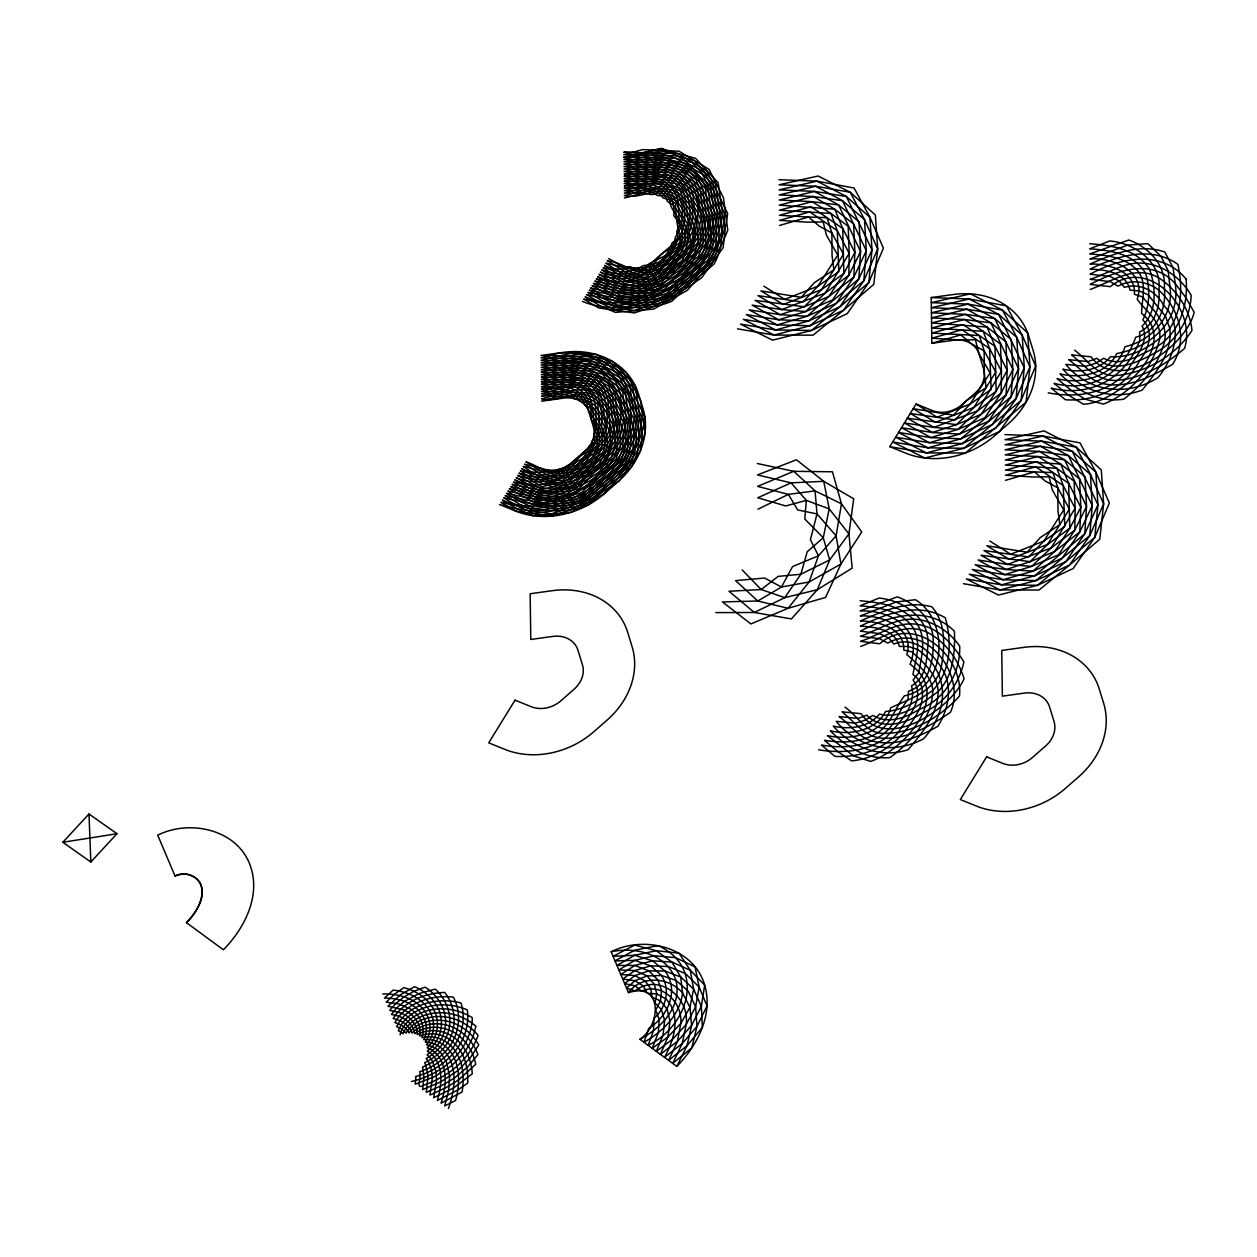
<?xml version="1.0" encoding="UTF-8"?>
<svg xmlns="http://www.w3.org/2000/svg" width="1257" height="1257" viewBox="0 0 1257 1257"><rect width="100%" height="100%" fill="white"/><g stroke="black" fill="none" stroke-linecap="round" stroke-linejoin="round"><path stroke-width="1.5" d="M448.435 1108.595C454.987 1090.102 458.365 1066.235 443.941 1050.491A69.983 58.623 -26.8 0 0 442.778 1049.249A67.532 56.581 -26.8 0 0 440.044 1047.128A55.041 46.1 -26.8 0 0 437.342 1045.321A51.144 42.848 -26.8 0 0 434.325 1043.97A41.481 34.74 -26.8 0 0 431.387 1042.933A39.03 32.698 -26.8 0 0 428.276 1042.367A31.802 26.648 -26.8 0 0 425.29 1042.084A30.105 25.219 -26.8 0 0 426.783 1039.539A37.05 31.048 -26.8 0 0 428.103 1036.726A37.207 31.174 -26.8 0 1 431.308 1036.836A46.179 38.684 -26.8 0 1 434.702 1037.214A48.285 40.46 -26.8 0 1 437.939 1038.078A59.865 50.154 -26.8 0 1 441.286 1039.24A63.117 52.873 -26.8 0 1 444.365 1040.89A63.039 52.81 -26.8 0 1 442.433 1044.08A67.517 56.565 -26.8 0 1 440.044 1047.128A55.009 46.085 -26.8 0 1 437.64 1049.862A60.462 50.641 -26.8 0 1 434.891 1052.423A49.604 41.56 -26.8 0 1 432.157 1054.686A56.235 47.106 -26.8 0 1 429.14 1056.76A46.619 39.046 -26.8 0 1 426.186 1058.551A54.585 45.739 -26.8 0 1 427.867 1061.034A64.547 54.082 -26.8 0 1 429.25 1063.422L431.544 1070.241L432.345 1077.736L429.957 1095.036L446.266 1087.541L458.632 1079.873L475.727 1064.286C472.506 1048.055 461.036 1032.626 444.428 1028.572A70.392 58.969 -26.8 0 0 441.176 1027.77A69.339 58.089 -26.8 0 0 437.263 1027.393A55.654 46.619 -26.8 0 0 433.586 1027.252A54.24 45.441 -26.8 0 0 429.878 1027.629A43.335 36.312 -26.8 0 0 426.437 1028.195A42.377 35.495 -26.8 0 0 423.075 1029.232A33.908 28.408 -26.8 0 0 420.011 1030.426A33.248 27.858 -26.8 0 0 417.151 1031.997A26.916 22.547 -26.8 0 0 414.637 1033.678A27.387 22.94 -26.8 0 0 414.087 1031.133A33.609 28.157 -26.8 0 0 413.176 1028.509A33.452 28.031 -26.8 0 0 411.825 1026.089A41.638 34.882 -26.8 0 0 410.081 1023.669A41.638 34.882 -26.8 0 0 407.912 1021.564A52.118 43.665 -26.8 0 0 405.351 1019.506A52.495 43.979 -26.8 0 0 402.397 1017.871A65.678 55.009 -26.8 0 0 399.066 1016.316A66.762 55.921 -26.8 0 0 395.421 1015.31L391.414 1014.43L397.086 1007.58L404.471 1001.31L419.084 993.564L435.268 989.102C447.853 1000.368 453.683 1019.238 447.099 1035.171A71.036 59.503 -26.8 0 1 446.235 1037.386L445.088 1039.618A72.702 60.902 -26.8 0 1 444.365 1040.89A72.765 60.949 -26.8 0 1 445.544 1041.597C462.026 1052.125 465.231 1074.107 462.057 1092.003L441.05 1103.175C445.669 1088.373 448.199 1070.555 438.944 1056.98A66.982 56.109 -26.8 0 0 437.247 1054.67A60.399 50.594 -26.8 0 0 434.891 1052.423A49.542 41.497 -26.8 0 0 432.518 1050.475A44.859 37.569 -26.8 0 0 429.815 1048.982A36.72 30.765 -26.8 0 0 427.144 1047.788A33.719 28.251 -26.8 0 0 429.297 1045.525A41.34 34.63 -26.8 0 0 431.387 1042.933A38.841 32.541 -26.8 0 0 433.099 1040.23A48.127 40.318 -26.8 0 0 434.702 1037.214A46.038 38.574 -26.8 0 0 435.849 1034.118A57.351 48.049 -26.8 0 0 436.823 1030.756A55.622 46.588 -26.8 0 0 437.263 1027.393A69.324 58.073 -26.8 0 0 437.499 1023.779A67.894 56.879 -26.8 0 0 437.153 1020.26C435.079 1003.29 419.492 991.616 403.827 987.656L394.117 994.476L386.213 1002.159L398.39 1003.84L410.568 1009.041A75.797 63.51 -26.8 0 1 411.762 1009.795L413.616 1011.335A75.797 63.494 -26.8 0 1 414.653 1012.262A65.207 54.617 -26.8 0 1 417.167 1014.729A65.505 54.868 -26.8 0 1 419.178 1017.542A52.37 43.869 -26.8 0 1 420.828 1020.307A52.81 44.246 -26.8 0 1 421.975 1023.308A42.204 35.353 -26.8 0 1 422.776 1026.199A41.622 34.866 -26.8 0 0 419.571 1027.645A33.248 27.858 -26.8 0 0 416.695 1029.216A32.776 27.45 -26.8 0 0 414.087 1031.117A26.491 22.202 -26.8 0 0 411.856 1033.097A27.261 22.846 -26.8 0 0 410.882 1030.709A33.452 28.031 -26.8 0 0 409.515 1028.289A33.452 28.015 -26.8 0 0 407.739 1026.152A41.638 34.882 -26.8 0 0 405.571 1024.046A41.937 35.133 -26.8 0 0 403.01 1022.318A52.495 43.979 -26.8 0 0 400.056 1020.684A53.391 44.733 -26.8 0 0 396.788 1019.537A66.762 55.921 -26.8 0 0 393.142 1018.516A66.668 55.842 -26.8 0 1 395.436 1015.31L398.076 1011.948A76.19 63.824 -26.8 0 1 399.207 1010.832C411.039 998.734 428.071 992.983 444.742 992.433C455.568 1006.26 457.359 1026.435 448.23 1041.566A72.702 60.902 -26.8 0 1 447.523 1042.854L445.167 1046.201A67.517 56.565 -26.8 0 1 442.778 1049.249L441.38 1050.711A70.031 58.655 -26.8 0 1 439.997 1052.109A60.462 50.641 -26.8 0 1 437.247 1054.67L436.855 1054.984A67.108 56.219 -26.8 0 1 434.168 1057.043A56.235 47.106 -26.8 0 1 431.151 1059.117A56.094 46.98 -26.8 0 0 429.14 1056.76A46.446 38.904 -26.8 0 0 427.066 1054.686A40.821 34.206 -26.8 0 0 429.768 1052.737A49.604 41.56 -26.8 0 0 432.502 1050.475A44.812 37.537 -26.8 0 0 434.938 1048.055A55.009 46.085 -26.8 0 0 437.326 1045.321A51.018 42.738 -26.8 0 0 439.353 1042.43A63.039 52.81 -26.8 0 0 441.286 1039.24A59.739 50.044 -26.8 0 0 442.763 1035.941A71.036 59.503 -26.8 0 0 443.611 1033.725L444.114 1032.343A70.313 58.906 -26.8 0 0 444.821 1029.169C448.545 1012.671 438.976 995.843 425.133 987.154L414.009 991.302L404.251 996.754L396.096 1003.212L389.686 1010.329L400.449 1012.843A76.331 63.934 -26.8 0 1 401.8 1013.409A65.678 55.009 -26.8 0 1 405.131 1014.949A65.207 54.632 -26.8 0 1 408.085 1016.976A52.118 43.665 -26.8 0 1 410.646 1019.034A52.118 43.665 -26.8 0 1 412.767 1021.485A41.638 34.882 -26.8 0 1 414.511 1023.905A41.842 35.055 -26.8 0 1 415.8 1026.592A33.609 28.157 -26.8 0 1 416.711 1029.216A33.892 28.392 -26.8 0 1 417.167 1031.997A27.591 23.113 -26.8 0 1 417.277 1034.637A27.481 23.019 -26.8 0 1 420.011 1033.285A33.908 28.408 -26.8 0 1 423.059 1032.091A34.756 29.115 -26.8 0 1 426.233 1031.306A43.335 36.312 -26.8 0 1 429.69 1030.724A44.576 37.349 -26.8 0 1 433.146 1030.63A55.654 46.619 -26.8 0 1 436.823 1030.771A57.461 48.143 -26.8 0 1 440.374 1031.416A70.392 58.969 -26.8 0 1 443.627 1032.217L444.114 1032.343A72.089 60.383 -26.8 0 1 446.706 1033.395C462.749 1039.869 471.296 1057.294 472.271 1073.824L453.573 1087.934L433.649 1097.754L436.603 1079.779L435.959 1071.388L432.534 1061.521A64.547 54.082 -26.8 0 0 431.151 1059.117L430.727 1059.368A64.704 54.208 -26.8 0 1 427.867 1061.034A54.774 45.88 -26.8 0 1 424.693 1062.668A64.248 53.815 -26.8 0 1 425.463 1064.428L428.103 1075.709L426.264 1092.333L441.537 1085.671L454.123 1078.27L467.73 1066.8L477.927 1054.607C472.255 1038.989 458.286 1025.963 441.396 1024.172A69.339 58.089 -26.8 0 0 437.499 1023.779A67.784 56.785 -26.8 0 0 433.508 1023.936A54.24 45.441 -26.8 0 0 429.8 1024.314A53.171 44.545 -26.8 0 0 426.123 1025.178A42.377 35.495 -26.8 0 0 422.761 1026.199M676.832 1066.392L687.013 1045.698L691.586 1025.445L701.327 1006.401L704.674 985.079C693.565 946.741 644.118 935.067 611.153 951.769L628.5 992.669C663.13 981.481 661.056 1025.131 639.907 1039.288L676.832 1066.392C697.226 1045.525 713.489 1014.792 704.674 985.127L690.282 970.231L679.016 953.199L656.28 950.701L634.628 945.107L613.086 956.326L634.722 955.273L656.28 950.701L671.976 962.108L690.282 970.231L693.613 989.039L701.327 1006.401L702.364 1027.409L687.013 1045.698L668.63 1060.374L677.444 1041.362L680.807 1023.497L689.936 1007.313L693.613 989.039L680.697 976.988L671.976 962.108L652.587 960.804L634.722 955.273L616.936 965.407L634.816 965.439L652.587 960.804L664.922 971.017L680.697 976.988L682.567 992.999L689.936 1007.313L691.586 1025.445L677.444 1041.362L660.428 1054.34L667.876 1037.041L670.012 1021.532L667.137 1009.151L660.475 1000.918L651.974 997.272L650.843 988.835L645.202 981.01L634.926 975.605L620.785 974.489L634.816 965.439L648.895 970.907L664.922 971.017C679.817 990.516 667.593 1016.787 648.738 1028.383L644.008 1042.289C662.518 1031.62 679.864 1015.263 682.567 992.999C669.243 977.019 641.164 974.882 628.5 992.669M889.783 446.675L916.117 404L932.27 410.536A26.491 22.202 -26.8 0 0 961.935 404.628L975.181 393.032A26.491 22.202 -26.8 0 0 983.508 368.584L979.062 354.081A26.491 22.202 -26.8 0 0 953.906 340.223L931.861 343.287L931.233 297.579L953.277 294.515A79.49 66.59 -26.8 0 1 1028.713 336.059L1033.175 350.577A79.49 66.59 -26.8 0 1 1008.161 423.923L994.916 435.519A79.49 66.59 -26.8 0 1 905.951 453.211L889.783 446.675L926.346 452.913L965.36 453.007L1026.105 402.209L1029.986 366.903L1027.629 332.885L1002.505 310.086L970.404 293.855L931.296 302.654L968 304.115L1002.505 310.086L1016.756 337.363L1029.986 366.903L1016.112 398.563L995.858 428.056L962.406 443.548L926.346 452.913L895.644 437.2L929.41 442.715L962.406 443.548L1016.112 398.563L1018.579 368.615L1016.756 337.363L994.774 318.571L968 304.115L931.437 312.804L965.612 314.36L994.774 318.571L1018.579 368.615L1006.119 394.918L988.521 421.189L959.452 434.089L929.41 442.715L901.489 427.71L932.458 432.518L959.452 434.089L981.198 414.323L1006.119 394.918L1007.171 370.328L1005.883 341.825L987.059 327.056L965.612 314.36L931.578 322.97L987.059 327.056L995.01 346.304L1007.171 370.328L996.141 391.273L981.198 414.323L956.498 424.646L932.458 432.518L907.334 418.22L956.498 424.646L973.861 407.472L996.141 391.273L995.01 346.304L963.208 324.62L931.72 333.121L979.329 335.525L984.137 350.782L995.764 372.041L973.861 407.472L935.507 422.321L913.195 408.729L953.544 415.187L966.539 400.606L986.148 387.627L984.357 373.738L984.137 350.782L971.598 344.009L960.819 334.881L931.861 343.287M186.476 922.685C194.851 913.509 204.781 900.656 201.749 887.191C199.266 875.925 184.889 870.755 175.053 876.066L157.722 835.167C190.106 818.904 238.311 829.51 250.599 866.56C260.765 896.634 244.267 928.53 223.4 949.789L186.476 922.685C199.564 910.539 212.119 883.42 189.603 874.872M62.85 842.284L88.996 813.986L116.98 833.721L90.834 862.019L62.85 842.284L116.98 833.721M639.907 1039.288C661.198 1028.163 682.315 1006.386 675.92 980.366C666.964 954.126 635.838 946.474 611.153 951.769M757.924 509.211L788.375 494.394L815.055 490.858L841.467 503.837L861.752 531.978L840.933 564.032L825.582 597.421L788.092 608.294L750.885 623.943L722.445 601.93L757.767 601.003L788.092 608.294L809.099 581.975L818.448 555.83L836.094 535.828L841.467 503.837L832.433 471.784L793.764 471.312L757.295 463.503M860.699 646.412C881.895 638.666 903.202 621.194 926.849 632.114C945.138 641.227 958.133 659.438 964.072 678.686C950.921 708.979 886.201 752.126 861.155 713.677L842.033 711.855C855.483 722.461 866.073 738.896 885.337 738.22C909.534 738.456 930.997 725.415 950.418 712.342C967.104 676.549 926.77 620.989 887.772 643.097L879.57 638.713L860.558 636.262C880.23 629.16 899.038 615.569 921.051 620.047C936.936 623.299 950.591 632.947 959.719 646.239C960.537 672.982 944.714 699.74 919.291 709.341C905.873 717.81 887.819 724.645 873.034 715.343L865.052 720.245L855.31 723.168L836.188 721.345C858.578 748.245 892.14 755.253 923.534 738.833C949.161 710.504 950.449 672.118 917.421 649.366L908.418 646.475L899.352 646.428C895.094 629.364 875.076 627.039 860.417 626.096C886.594 613.447 917.673 601.694 945.28 617.753C952.193 641.793 951.078 671.411 932.835 690.376C918.961 700.055 902.73 710.645 885.572 711.431C875.406 731.024 850.172 735.408 830.327 730.836C846.291 746.815 866.372 759.841 889.987 757.562C911.466 741.96 932.175 718.218 932.835 690.376C931.076 674.71 917.72 664.466 906.847 654.551C915.017 627.809 881.691 614.83 860.275 615.93L896.162 602.009L915.332 599.715C949.868 620.125 946.882 687.595 904.349 695.875C893.947 709.734 889.485 728.636 871.934 735.816C857.07 742.856 840.414 742.887 824.482 740.326L837.822 751.639L851.649 760.878C882.493 758.002 905.716 735.769 919.291 709.341C924.256 697.855 924.351 682.142 912.975 674.428C915.662 659.548 921.475 643.16 913.823 628.83C902.4 610.729 879.696 607.555 860.134 605.78L879.02 598.065C902.966 600.312 929.3 617.627 927.996 644.181C926.755 659.297 926.582 677.46 911.514 685.835C917.327 706.465 897.859 724.268 885.337 738.22C866.042 752.063 841.357 753.493 818.637 749.8M1090.306 289.44C1112.021 281.427 1134.992 264.221 1158.561 277.64C1176.426 289.251 1189.845 309.033 1191.982 330.434C1175.562 355.747 1146.274 372.622 1116.436 375.529C1097.534 376.833 1087.886 360.005 1074.578 350.153M779.576 225.443L808.534 217.037L827.043 217.681L842.724 228.46L854.886 252.468L853.849 277.074L836.251 303.346L810.121 325.704L774.076 335.069L737.513 328.831M1005.506 480.315L1034.464 471.909L1052.989 472.553L1068.67 483.332L1080.831 507.341L1079.779 531.947L1062.181 558.218L1036.067 580.577L1000.006 589.942L963.443 583.704M411.495 1081.491C441.726 1074.499 471.265 1050.773 472.333 1017.714C457.642 1008.491 438.63 1005.946 422.368 1012.404A75.844 63.541 -26.8 0 0 420.875 1013.016A65.065 54.507 -26.8 0 0 417.167 1014.713A64.736 54.24 -26.8 0 0 413.71 1016.866A51.443 43.099 -26.8 0 0 410.646 1019.034A51.506 43.147 -26.8 0 0 407.912 1021.564A40.884 34.238 -26.8 0 0 405.571 1024.046A41.387 34.662 -26.8 0 0 403.607 1026.78A33.043 27.685 -26.8 0 0 402.036 1029.42A34.002 28.487 -26.8 0 0 400.873 1032.217A27.575 23.097 -26.8 0 0 400.087 1034.872M624.415 197.946C641.997 194.599 660.931 182.516 678.434 193.091C692.78 204.482 702.946 224.06 700.479 242.742C686.636 291.105 629.836 321.399 582.352 301.334M623.849 157.298L662.958 148.499M715.862 612.615L754.326 612.473L791.423 618.931L817.333 589.69L852.167 568.148L848.915 533.895L853.707 498.809L823.744 481.321L796.467 459.779L757.452 474.926L791.077 482.861L823.744 481.321L829.227 508.881L823.256 537.745L829.699 559.931L817.333 589.69L784.777 597.656L754.326 612.473L729.013 591.261L761.192 589.533L784.777 597.656L800.85 574.245L807.214 551.729L823.256 537.745L804.763 518.952L806.366 500.396L791.077 482.861L757.767 497.788L785.688 505.942L806.366 500.396L829.227 508.881L848.915 533.895L829.699 559.931L800.85 574.245L778.146 576.382L761.192 589.533L742.18 569.924M382.741 993.973C397.856 993.596 414.527 997.775 424.112 1010.314A76.127 63.777 -26.8 0 1 424.96 1011.382L426.139 1013.425A76.724 64.28 -26.8 0 1 426.783 1014.635A66.04 55.324 -26.8 0 1 428.26 1017.761M661.763 153.637L623.786 152.223L677.916 153.574L695.624 158.366L718.14 182.736L725.1 230.282L723.199 247.582L701.705 277.703L685.521 288.733L653.153 306.802L634.266 312.93L598.615 307.918L583.735 299.087C612.489 305.294 643.474 313.433 671.867 301.224C696.677 277.373 724.503 249.389 727.599 213.376L706.811 170.983L677.916 153.574L660.915 148.405L623.849 157.031L675.653 158.241L692.198 162.546L713.143 185.203C715.437 211.019 725.823 238.39 711.933 262.76C684.421 285.088 652.807 308.311 616.166 309.992L601.38 303.424L586.5 294.594C613.589 300.25 642.641 308.326 669.494 297.186C692.497 274.435 718.753 248.446 722.241 214.696L702.459 174.377L675.653 158.241L659.925 153.26L623.912 161.854L673.391 162.907L688.773 166.71L708.131 187.654C709.765 211.977 720.245 237.479 707.518 260.545C681.404 281.112 652.069 303.094 617.753 305.184L604.146 298.93L589.282 290.1C614.689 295.206 641.824 303.204 667.106 293.164C688.333 271.496 712.986 247.503 716.883 216.031L703.119 190.106L698.091 177.787L673.391 162.907L658.935 158.131L623.991 166.662L671.128 167.574L685.348 170.873L693.723 181.181L703.119 190.106C704.093 212.936 714.62 236.583 703.103 258.329C678.387 277.137 651.315 297.846 619.34 300.376L592.047 285.606C615.804 290.194 640.991 298.05 664.733 289.141L687.548 264.944L698.688 256.114L702.993 243.277L708.979 230.722L711.525 217.351L698.106 192.572L693.723 181.181L681.923 175.037L671.128 167.574L657.945 163.001L624.053 171.471L668.865 172.24L681.923 175.037L689.355 184.59L698.106 192.572C698.908 209.683 704.187 226.26 702.993 243.277L694.273 253.883L687.548 264.944L671.694 275.676L659.988 281.081L648.753 288.481L635.319 293.541L620.927 295.568L594.828 281.112C616.92 285.182 640.143 292.85 662.36 285.103L683.997 261.755L694.273 253.883L697.949 242.208L703.606 230.864L706.167 218.671L693.11 195.024L689.355 184.59L678.497 179.201L668.865 172.24L656.955 167.872L624.116 176.279C642.327 176.656 660.616 175.996 678.497 179.201L684.986 187.984L693.11 195.024C693.613 211.035 698.358 226.354 697.949 242.208L689.857 251.667L683.997 261.755L668.237 272.408L657.6 277.059L647.638 283.909L635.571 288.686L622.514 290.744L597.594 276.619C626.662 290.084 654.441 273.979 669.84 248.996C693.785 238.799 693.016 208.646 684.986 187.984L675.056 183.365L666.603 176.907L655.965 172.728L624.179 181.102C641.274 181.307 658.228 181.165 675.056 183.365C684.201 195.291 695.655 205.127 700.809 220.006L698.248 231.005L692.906 241.124L689.857 251.667C676.187 261.236 662.926 273.649 645.438 274.749C630.825 276.336 620.769 264.489 608.671 258.643M778.947 179.72L816.924 181.134L854.084 188L869.923 217.272L883.42 248.195L868.823 282.542L847.249 313.637L811.598 330.434L772.552 340.16L740.436 324.086L775.6 329.978L811.598 330.434L868.823 282.542L871.997 249.907L869.923 217.272L846.37 196.485L816.924 181.134L779.089 189.886L814.52 191.394L846.37 196.485L871.997 249.907L858.845 278.897L839.912 306.771L808.644 320.975L775.6 329.978L746.281 314.611L778.649 319.781L808.644 320.975L858.845 278.897L860.589 251.62L859.05 221.751L838.639 204.97L814.52 191.394L779.23 200.036L812.132 201.654L838.639 204.97L860.589 251.62L848.852 275.252L832.574 299.92L805.706 311.516L778.649 319.781L752.142 305.121L781.713 309.583L805.706 311.516L825.252 293.054L848.852 275.252L849.182 253.333L848.176 226.229L830.908 213.439L812.132 201.654L779.371 210.202L830.908 213.439L837.288 230.691L849.182 253.333L825.252 293.054L781.713 309.583L757.987 295.631L802.752 302.073L817.914 286.187L838.859 271.606L837.288 230.691L809.728 211.899L779.513 220.368L807.34 222.159L823.194 221.923L826.415 235.169L837.775 255.045L817.914 286.187L784.761 299.386L763.832 286.14M931.233 297.579L969.194 298.977L1006.37 305.86L1022.192 335.116L1035.689 366.038L1021.108 400.386L999.519 431.481L963.883 448.278L924.822 458.019L892.721 441.945L927.886 447.822L963.883 448.278L1021.108 400.386L1024.282 367.751L1022.192 335.116L998.639 314.329L969.194 298.977L931.358 307.729L966.806 309.238L998.639 314.329L1024.282 367.751L1011.115 396.741L992.197 424.63L960.929 438.819L927.886 447.822L898.566 432.455L930.934 437.625L960.929 438.819L1011.115 396.741L1012.875 369.464L1011.319 339.594L990.909 322.813L966.806 309.238L931.5 317.895L964.402 319.498L990.909 322.813L1012.875 369.464L1001.138 393.095L984.859 417.764L957.975 429.375L930.934 437.625L904.412 422.965L933.982 427.427L957.975 429.375L977.522 410.898L1001.138 393.095L1001.468 371.176L1000.446 344.072L983.194 331.282L964.402 319.498L931.641 328.046L983.194 331.282L989.573 348.55L1001.468 371.176L977.522 410.898L933.982 427.427L910.272 413.474L955.021 419.917L970.2 404.031L991.144 389.45L989.573 348.55L962.014 329.758L931.783 338.212L959.61 340.003L975.463 339.767L978.7 353.013L990.06 372.889L970.2 404.031L937.046 417.23L916.117 404M1004.877 434.592L1042.854 436.006L1080.014 442.873L1095.853 472.145L1109.35 503.067L1094.768 537.415L1073.179 568.51L1037.528 585.306L998.482 595.048L966.366 578.958L1001.53 584.851L1037.528 585.306L1094.768 537.415L1097.942 504.78L1095.853 472.145L1072.3 451.357L1042.854 436.006L1005.019 444.758L1040.466 446.266L1072.3 451.357L1097.942 504.78L1084.775 533.769L1065.842 561.643L1034.59 575.847L1001.53 584.851L972.227 569.484L1004.594 574.653L1034.59 575.847L1084.775 533.769L1086.535 506.492L1084.98 476.623L1064.569 459.842L1040.466 446.266L1005.16 454.908L1038.062 456.527L1064.569 459.842L1086.535 506.492L1074.782 530.124L1058.52 554.793L1031.636 566.388L1004.594 574.653L978.072 559.993L1007.643 564.456L1031.636 566.388L1051.182 547.926L1074.782 530.124L1075.128 508.205L1074.107 481.101L1056.854 468.311L1038.062 456.527L1005.301 465.074L1056.854 468.311L1063.233 485.563L1075.128 508.205L1051.182 547.926L1007.643 564.456L983.917 550.503L1028.682 556.945L1043.86 541.06L1064.805 526.479L1063.233 485.563L1035.674 466.771L1005.443 475.24L1033.27 477.032L1049.124 476.796L1052.345 490.041L1063.705 509.918L1043.86 541.06L1010.691 554.258L989.778 541.013M1048.244 392.844C1076.432 398.406 1109.554 393.755 1128.11 369.731C1135.228 356.328 1150.532 342.171 1142.094 325.987C1157.414 312.05 1156.094 286.8 1149.369 268.967C1136.595 248.933 1111.455 245.335 1089.678 243.732M860.071 600.705C880.843 602.684 904.537 605.921 917.437 624.43C926.66 639.294 921.475 657.097 918.631 673.029L913.038 680.037C926.456 698.562 907.57 717.323 898.111 732.69C882.163 750.083 858.091 757.657 834.899 756.384L821.559 745.071C842.96 748.732 866.387 747.019 884.174 733.397C895.345 724.409 899.305 710.221 908.088 699.238L908.481 691.271C929.347 684.248 933.511 660.883 933.275 641.589C933.495 620.188 916.384 603.501 897.199 596.871L860.212 610.855C891.543 609.991 923.754 629.333 910.068 664.246C953.152 694.414 904.977 749.738 870.551 761.412L853.33 755.787L827.405 735.581C850.785 740.97 883.844 734.182 890.694 707.817C910.367 698.499 935.114 691.601 941.257 667.436C944.714 646.899 946.537 623.771 931.908 606.848C906.816 600.06 882.87 611.279 860.354 621.021C878.172 621.131 904.459 627.746 903.799 650.058L912.142 651.959C923.769 662.69 937.361 674.522 938.162 691.523C937.863 714.526 922.135 732.925 908.151 749.691C880.277 758.819 851.947 747.302 833.265 726.09C849.481 729.814 868.351 727.614 879.507 714.055C901.175 719.68 921.695 703.59 938.162 691.523C953.639 675.37 955.084 652.367 954.424 631.218C927.98 604.853 889.296 615.443 860.479 631.171L879.507 633.622L888.825 637.959L893.821 644.04C913.792 636.073 931.154 651.66 941.257 667.436C953.497 685.316 948.658 708.791 937.989 726.185C918.081 737.545 894.843 747.019 871.651 740.939C858.028 736.932 850.298 724.488 839.11 716.6L858.232 718.423L866.733 715.17C881.833 731.26 907.051 722.995 923.031 712.703C944.101 703.763 959.217 684.107 963.883 661.858C952.979 644.747 938.9 627.274 917.437 624.43C896.477 620.895 879.46 635.194 860.621 641.337L879.649 643.788C914.829 613.227 963.82 656.374 959.484 696.064C940.472 716.946 913.101 733.46 884.174 733.397C865.994 733.412 858.122 716.254 844.955 707.125M88.996 813.986L90.834 862.019M175.037 876.019A19.876 16.655 -26.8 0 1 189.587 874.903M422.761 1026.199A42.738 35.809 -26.8 0 1 423.075 1029.232A34.316 28.738 -26.8 0 1 423.059 1032.091A34.929 29.257 -26.8 0 1 422.603 1034.982A28.377 23.773 -26.8 0 1 421.881 1037.669A29.115 24.402 -26.8 0 1 424.882 1037.088A35.84 30.027 -26.8 0 1 428.103 1036.726A35.793 29.979 -26.8 0 0 429.014 1033.851A44.545 37.317 -26.8 0 0 429.69 1030.724A43.492 36.437 -26.8 0 0 429.878 1027.629A54.381 45.551 -26.8 0 0 429.8 1024.314A53.47 44.796 -26.8 0 0 429.187 1021.124A66.825 55.984 -26.8 0 0 428.26 1017.761A65.71 55.041 -26.8 0 0 424.379 1018.971A52.338 43.838 -26.8 0 0 420.828 1020.307A51.741 43.351 -26.8 0 0 417.481 1022.067A41.088 34.41 -26.8 0 0 414.511 1023.905A40.805 34.19 -26.8 0 0 411.825 1026.089A32.525 27.245 -26.8 0 0 409.515 1028.289A32.588 27.308 -26.8 0 0 407.567 1030.74A26.35 22.06 -26.8 0 0 405.995 1033.144A27.403 22.956 -26.8 0 0 404.204 1031.243A33.672 28.204 -26.8 0 0 402.036 1029.42A34.222 28.675 -26.8 0 0 399.506 1027.99A42.659 35.73 -26.8 0 0 396.615 1026.702A42.455 35.573 -26.8 0 1 398.155 1023.764A53.234 44.592 -26.8 0 1 400.056 1020.684A52.056 43.618 -26.8 0 1 402.397 1017.871A65.395 54.789 -26.8 0 1 405.131 1014.949A64.814 54.302 -26.8 0 1 408.258 1012.388A75.593 63.321 -26.8 0 1 409.531 1011.414L411.762 1009.795A75.514 63.259 -26.8 0 1 413.16 1008.994C427.396 1000.478 445.009 998.891 460.942 1002.945C470.668 1032.767 447.979 1063.343 419.618 1071.624C422.101 1076.196 414.92 1090.495 423.31 1085.372C430.9 1082.701 438.206 1079.229 445.088 1075.065C459.968 1065.826 472.113 1051.999 478.084 1035.438C467.274 1022.004 449.425 1014.273 432.235 1017.07A66.605 55.795 -26.8 0 0 428.26 1017.761M449.597 1076.668L448.67 1090.102L444.742 1105.893L455.6 1100.519C460.502 1082.418 460.69 1059.337 445.167 1046.201A67.532 56.581 -26.8 0 0 442.433 1044.08A63.117 52.873 -26.8 0 0 439.353 1042.43A51.144 42.848 -26.8 0 0 436.336 1041.095A48.285 40.46 -26.8 0 0 433.099 1040.215A39.03 32.698 -26.8 0 0 429.988 1039.649A37.207 31.174 -26.8 0 0 426.783 1039.539A30.278 25.36 -26.8 0 0 423.75 1039.712A29.084 24.354 -26.8 0 0 424.882 1037.072A35.793 29.979 -26.8 0 0 425.777 1034.197A34.929 29.257 -26.8 0 0 426.233 1031.306A43.492 36.437 -26.8 0 0 426.422 1028.195A42.738 35.809 -26.8 0 0 426.123 1025.178A53.47 44.796 -26.8 0 0 425.51 1021.988A53.171 44.545 -26.8 0 1 429.187 1021.124A66.605 55.795 -26.8 0 1 433.162 1020.433A67.784 56.785 -26.8 0 1 437.153 1020.26C454.296 1019.726 470.479 1030.174 478.728 1044.928L470.181 1057.954L457.988 1070.477L440.846 1081.821L422.572 1089.615L423.955 1077.375L422.509 1067.036A64.343 53.91 -26.8 0 0 424.63 1066.125L429.438 1063.783A64.704 54.208 -26.8 0 0 432.314 1062.134L436.1 1059.698A67.108 56.219 -26.8 0 0 438.787 1057.64L442.323 1054.67A70.031 58.655 -26.8 0 0 443.721 1053.272C458.616 1039.13 463.095 1015.357 453.368 997.084C436.87 995.34 419.382 999.048 406.184 1009.434A75.593 63.321 -26.8 0 0 404.911 1010.408L402.916 1012.294A76.19 63.824 -26.8 0 0 401.8 1013.409A65.395 54.789 -26.8 0 0 399.066 1016.316A66.668 55.842 -26.8 0 0 396.788 1019.537A53.234 44.592 -26.8 0 0 394.887 1022.601A53.391 44.733 -26.8 0 1 398.155 1023.764A42.659 35.73 -26.8 0 1 401.046 1025.052A41.937 35.133 -26.8 0 1 403.607 1026.78A33.672 28.204 -26.8 0 1 405.791 1028.587A33.452 28.015 -26.8 0 1 407.567 1030.74A27.261 22.83 -26.8 0 1 408.965 1032.908A26.287 22.029 -26.8 0 1 410.882 1030.709A32.525 27.245 -26.8 0 1 413.192 1028.509A32.776 27.45 -26.8 0 1 415.8 1026.608A41.088 34.41 -26.8 0 1 418.77 1024.769A41.622 34.866 -26.8 0 1 421.975 1023.308A52.338 43.838 -26.8 0 1 425.51 1021.988A52.81 44.246 -26.8 0 0 424.379 1018.971A66.04 55.324 -26.8 0 0 422.886 1015.845A65.505 54.868 -26.8 0 0 420.875 1013.016A76.127 63.777 -26.8 0 0 420.027 1011.948L418.502 1010.125A75.797 63.494 -26.8 0 0 417.465 1009.198C408.619 1000.996 396.238 998.152 384.485 998.074L393.127 990.107C407.834 991.773 423.358 998.561 430.365 1012.341A76.724 64.28 -26.8 0 1 431.01 1013.535L432.235 1017.07A66.825 55.984 -26.8 0 1 433.162 1020.417A67.894 56.879 -26.8 0 1 433.508 1023.936A54.381 45.551 -26.8 0 1 433.586 1027.252A55.622 46.588 -26.8 0 1 433.146 1030.63A44.545 37.317 -26.8 0 1 432.471 1033.741A46.038 38.574 -26.8 0 1 431.324 1036.836A37.05 31.048 -26.8 0 1 430.004 1039.649A38.841 32.541 -26.8 0 1 428.276 1042.367A31.598 26.476 -26.8 0 1 426.437 1044.787A33.86 28.361 -26.8 0 1 429.297 1045.525A41.481 34.74 -26.8 0 1 432.235 1046.562A44.859 37.569 -26.8 0 1 434.938 1048.055A55.041 46.1 -26.8 0 1 437.64 1049.862A60.399 50.594 -26.8 0 1 439.997 1052.109A69.983 58.623 -26.8 0 1 441.16 1053.35L446.659 1062.589L449.597 1076.668M467.667 1081.067L467.667 1083.094L457.815 1089.976L437.357 1100.472C441.27 1087.211 443.234 1071.797 435.865 1059.352A66.982 56.109 -26.8 0 0 434.168 1057.043A56.094 46.98 -26.8 0 0 432.157 1054.67A49.542 41.497 -26.8 0 0 429.784 1052.737A40.743 34.128 -26.8 0 0 427.38 1051.103A36.689 30.734 -26.8 0 0 429.815 1048.982A44.812 37.537 -26.8 0 0 432.235 1046.562A41.34 34.63 -26.8 0 0 434.325 1043.97A51.018 42.738 -26.8 0 0 436.336 1041.095A48.127 40.318 -26.8 0 0 437.939 1038.078A59.739 50.044 -26.8 0 0 439.4 1034.778A57.351 48.049 -26.8 0 0 440.374 1031.416A70.313 58.906 -26.8 0 0 441.081 1028.242L441.176 1027.786A69.324 58.073 -26.8 0 0 441.396 1024.172C442.228 1007.313 429.407 992.936 414.574 986.666L400.512 994.743L387.942 1006.244L403.56 1009.842A76.331 63.934 -26.8 0 1 404.911 1010.408L407.048 1011.634A75.797 63.51 -26.8 0 1 408.258 1012.388A65.207 54.632 -26.8 0 1 411.212 1014.415A65.207 54.617 -26.8 0 1 413.71 1016.882A52.118 43.665 -26.8 0 1 415.847 1019.317A52.37 43.869 -26.8 0 1 417.497 1022.067A41.842 35.055 -26.8 0 1 418.77 1024.769A42.204 35.353 -26.8 0 1 419.571 1027.645A33.892 28.392 -26.8 0 1 420.027 1030.426A34.316 28.738 -26.8 0 1 420.011 1033.285A27.905 23.38 -26.8 0 1 419.697 1035.972A28.204 23.632 -26.8 0 1 422.603 1034.982A34.756 29.115 -26.8 0 1 425.777 1034.197A35.84 30.027 -26.8 0 1 429.014 1033.851A44.576 37.349 -26.8 0 1 432.455 1033.741A46.179 38.684 -26.8 0 1 435.849 1034.134A57.461 48.143 -26.8 0 1 439.4 1034.778A59.865 50.154 -26.8 0 1 442.763 1035.941A72.089 60.383 -26.8 0 1 445.355 1036.994L446.235 1037.386A72.765 60.949 -26.8 0 1 447.413 1038.093C462.356 1046.5 468.452 1064.71 467.667 1081.067M612.772 434.309C611.232 485.438 548.712 520.775 502.329 500.082L517.208 508.896L532.575 515.637L570.914 512.322L604.476 493.608L617.156 479.341L637.88 450.289L644.998 433.445L640.661 400.999L626.222 372.512L596.274 354.474L559.946 352.84L541.029 357.868L594.011 359.141L611.122 363.697L632.852 387.203C635.508 413.789 645.831 442.071 631.36 467.117C608.309 487.669 580.907 504.136 551.619 513.752L517.208 508.896L499.563 504.576L515.716 511.112A79.49 66.59 -26.8 0 0 604.696 493.404L617.941 481.808A79.49 66.59 -26.8 0 0 642.956 408.462L638.493 393.96A79.49 66.59 -26.8 0 0 563.057 352.4L540.997 355.464L595.142 356.799L612.835 361.607L635.366 385.978L642.311 433.524L640.41 450.823L618.915 480.944L602.747 491.974L570.364 510.028L551.477 516.171L515.826 511.143L500.946 502.329C529.7 508.519 560.685 516.658 589.077 504.45C613.887 480.614 641.714 452.63 644.81 416.617L624.038 374.209L595.142 356.799L578.141 351.63L541.06 360.272L592.864 361.466L609.409 365.771L630.354 388.429C632.648 414.26 643.05 441.616 629.144 466.001C601.632 488.329 570.034 511.552 533.377 513.233L518.591 506.65L503.727 497.835C530.8 503.476 559.868 511.568 586.705 500.427C609.708 477.676 635.963 451.687 639.452 417.937L619.67 377.619L592.864 361.466L577.136 356.501L541.139 365.08L590.601 366.133L605.984 369.935L625.342 390.88C626.976 415.203 637.456 440.72 624.729 463.786C598.615 484.338 569.28 506.32 534.963 508.425L521.356 502.156L506.492 493.341C531.9 498.448 559.035 506.445 584.332 496.405C605.544 474.737 630.197 450.729 634.094 419.257L620.33 393.347L615.302 381.012L590.601 366.133L576.146 361.372L541.201 369.904L588.339 370.799L602.559 374.115L610.933 384.422L620.33 393.347C621.304 416.161 631.831 439.824 620.314 461.555C595.598 480.378 568.525 501.072 536.55 503.601L509.258 488.847C533.015 493.42 558.202 501.276 581.944 492.367L604.758 468.185L615.899 459.339L620.22 446.518L626.19 433.948L628.736 420.592L615.333 395.798L610.933 384.422L599.133 378.278L588.339 370.799L575.156 366.227L541.264 374.712L586.076 375.466L599.133 378.278L606.565 387.816L615.333 395.798C616.119 412.925 621.414 429.485 620.22 446.518L611.483 457.124L604.758 468.185L588.92 478.901L577.199 484.322L565.964 491.723L552.53 496.782L538.137 498.793L512.039 484.354C534.131 488.407 557.37 496.075 579.571 488.345L601.207 464.996L611.483 457.124L615.16 445.434L620.832 434.089L623.378 421.912L610.321 398.249L606.565 387.816L595.708 382.442L586.076 375.466L574.166 371.098L541.327 379.52C559.538 379.897 577.827 379.237 595.708 382.442L602.197 391.226L610.321 398.249C610.823 414.26 615.569 429.595 615.16 445.434L607.084 454.908L601.207 464.996L585.463 475.649L574.826 480.3L564.864 487.135L552.797 491.927L539.724 493.985L514.804 479.86C543.872 493.31 571.652 477.22 587.05 452.237C610.996 442.04 610.226 411.872 602.197 391.226L592.283 386.606L583.814 380.133L573.176 375.969L541.39 384.328C558.485 384.548 575.439 384.406 592.283 386.606C601.412 398.532 612.866 408.352 618.02 423.232L615.459 434.231L610.116 444.365L607.084 454.908C593.414 464.462 580.137 476.89 562.649 477.974C548.036 479.577 537.98 467.73 525.897 461.885C541.107 466.363 554.07 480.724 571.259 474.25C586.972 468.044 601.804 457.957 612.63 444.899C631.831 413.883 615.961 363.776 576.649 358.936L541.17 367.484L589.47 368.474L604.271 372.025L617.486 379.315L627.84 389.654L642.123 417.277L639.624 433.586L626.944 464.886C600.123 486.333 569.657 508.944 534.162 510.829L519.974 504.403L505.11 495.588C531.35 500.962 559.444 509.006 585.511 498.416C607.634 476.199 633.088 451.216 636.765 418.597C623.598 392.027 612.049 357.962 577.639 354.065L541.107 362.676C568.211 364.2 598.505 358.716 621.854 375.922L627.84 389.654L630.197 404.785L631.407 419.917L634.251 433.744L632.837 449.205C618.743 467.73 606.565 487.92 587.883 502.439C561.219 514.223 530.595 508.629 507.875 491.094C532.449 495.934 558.611 503.868 583.138 494.378L606.518 469.772L618.114 460.455L628.877 433.885L631.407 419.917C620.392 395.751 602.779 370.579 575.659 363.807L541.233 372.308C568.965 373.942 603.219 367.013 622.843 392.121C624.132 415.69 634.659 440.264 622.529 462.67C599.432 484.998 568.683 497.065 537.352 501.197L510.656 486.6C528.993 490.843 547.675 494.504 566.514 494.001L578.377 486.333L590.649 480.535L606.518 469.772L613.699 458.239L622.734 447.052L623.519 434.026L626.049 421.252L612.819 397.023L608.749 386.119L597.421 380.352L587.208 373.14L574.669 368.662L541.296 377.116C560.072 377.556 579.021 376.66 597.421 380.352L604.381 389.513L612.819 397.023C612.835 417.623 623.299 438.473 613.699 458.239C591.073 474.439 567.378 493.168 538.939 496.389L513.422 482.107C534.712 485.925 556.945 493.467 578.377 486.333C592.283 467.635 614.972 456.432 623.519 434.026C621.838 417.277 608.419 405.382 604.381 389.513L593.995 384.516L584.945 377.807L573.663 373.533L541.358 381.924C559.004 382.222 576.633 381.814 593.995 384.516L600.013 392.922L607.822 399.49L609.975 425.227L612.772 434.309L607.587 443.831L604.868 453.793L599.448 463.393C583.201 477.409 562.099 481.51 542.113 486.773L518.968 473.119C530.25 476.45 542.301 479.687 553.708 474.957C561.203 472.648 565.21 464.807 573.365 464.21C588.166 454.296 607.665 445.277 609.975 425.227C597.939 408.965 596.038 383.165 572.673 378.404L541.437 386.747C560.968 388.712 581.96 383.558 600.013 392.922C604.868 409.515 604.947 427.003 607.587 443.831C595.017 456.385 579.587 470.008 560.999 471.108C547.879 470.071 534.759 476.057 521.734 468.625C537.43 479.797 556.364 490.309 576.005 482.311C589.58 468.264 610.572 449.252 599.259 427.867C595.928 419.194 587.003 412.846 586.925 403.12C584.254 395.766 577.843 390.801 570.694 388.13L541.563 396.364C553.19 394.101 564.613 399.16 575.895 396.474C583.939 396.191 591.796 399.019 597.798 404.393C598.631 416.633 602.417 430.915 592.44 440.594C591.167 457.815 575.266 469.709 563.199 480.268C547.376 479.75 531.57 485.202 516.187 477.613L540.526 491.581C563.246 491.016 579.697 474.078 592.361 457.014C596.305 450.336 598.583 442.448 596.651 434.733C589.769 415.721 599.055 389.953 571.684 383.259L541.5 391.555C556.945 391.398 571.888 392.278 587.129 392.86C602.464 396.191 608.938 411.29 615.333 423.892L612.772 434.309M695.561 231.068C694.021 282.212 631.501 317.534 585.118 296.841L599.998 305.671L615.364 312.396L653.703 309.081L687.249 290.367L699.929 276.116L720.67 247.048L727.787 230.22L723.435 197.758L708.995 169.286L679.047 151.233L642.736 149.599L623.818 154.627L676.785 155.899L693.911 160.456L715.642 183.962C718.281 210.548 728.604 238.83 714.133 263.876C691.083 284.428 663.696 300.894 634.392 310.51L616.951 307.588L602.763 301.177L587.899 292.347C614.139 297.72 642.233 305.765 668.3 295.175C690.407 272.973 715.862 247.975 719.554 215.371C706.371 188.801 694.822 154.721 660.428 150.84L623.881 159.45C651 160.959 681.294 155.491 704.643 172.68L724.912 214.036L722.414 230.361L709.734 261.66L696.394 272.926L680.336 283.831L665.927 291.153L650.403 295.348L620.125 297.972L593.43 283.359C616.354 287.68 640.567 295.458 663.539 287.13C683.651 277.671 703.292 264.881 715.626 245.979C718.58 226.04 712.295 206.337 710.629 186.429C696.739 172.099 678.513 161.462 659.438 155.695L623.959 164.258L672.259 165.233L687.06 168.784L705.633 188.88C706.921 207.672 712.845 226.119 710.566 244.895C704.768 267.411 687.438 284.176 670.672 299.197C643.993 310.982 613.385 305.388 590.664 287.853L608.294 292.174L621.712 293.148L635.178 295.961C658.857 286.706 681.263 273.57 700.903 257.214L711.666 230.644L714.196 216.691L700.62 191.331L695.907 179.484L672.259 165.233L658.448 160.566L624.022 169.066L669.997 169.899L683.635 172.947L691.539 182.878L700.62 191.331C701.563 209.008 707.094 226.197 705.523 243.827C693.99 259.869 676.69 271.182 658.794 279.07C648.251 287.602 635.194 292.268 621.712 293.148L596.211 278.865C617.501 282.684 639.734 290.226 661.166 283.092C677.397 261.535 707.141 248.022 708.838 218.011L695.608 193.798L691.539 182.878L680.21 177.127L669.997 169.899L657.442 165.437L624.085 173.875C642.861 174.314 661.811 173.435 680.21 177.127L687.17 186.287L695.608 193.798C702.679 217.43 693.11 239.773 682.221 260.168C665.974 274.167 644.888 278.268 624.902 283.532L601.757 269.878C615.364 274.78 631.281 276.65 643.788 267.882C651.77 260.215 663.492 258.785 671.599 250.599C696.347 239.443 696.079 207.955 687.17 186.287L676.769 181.291L667.734 174.566L656.453 170.292L624.148 178.698C641.793 178.981 659.422 178.573 676.769 181.291C686.432 193.562 698.169 203.917 703.48 219.331C701.013 245.665 676.125 261.629 654.033 271.025C636.576 277.718 623.881 261.786 607.288 260.89C619.732 267.332 630.763 278.991 645.988 277.043C658.055 266.484 673.956 254.59 675.229 237.369C689.873 217.775 681.938 180.615 655.463 175.163L624.21 183.506C643.757 185.486 664.749 180.332 682.802 189.681C687.658 206.289 687.736 223.777 690.376 240.59C677.79 253.144 662.376 266.767 643.788 267.882C630.668 266.83 617.548 272.816 604.523 265.384C620.22 276.556 639.153 287.083 658.794 279.07C672.369 265.038 693.361 246.026 682.048 224.642C678.701 215.953 669.792 209.62 669.714 199.894C667.043 192.541 660.632 187.56 653.483 184.889L624.352 193.122L643.333 192.902L651.503 194.631L658.668 193.232L666.493 193.782L674.066 196.485L680.587 201.167L686.856 211.035L692.764 221.986L695.561 231.068M1169.811 328.454C1172.702 352.557 1156.11 372.151 1142.362 389.953C1113.859 401.25 1082.733 391.587 1062.872 369.118C1079.574 373.093 1099.278 370.941 1110.528 356.611C1132.761 358.544 1155.293 344.607 1169.811 328.454C1182.397 309.725 1182.476 285.685 1177.888 264.331C1150.532 245.194 1117.222 255.988 1090.039 269.124C1105.217 269.611 1126.099 272.345 1130.059 290.163L1139.251 290.948L1148.034 294.704L1165.632 316.481L1169.811 328.454M1186.089 279.038C1188.572 306.441 1178.312 336.672 1152.15 349.21C1137.459 356.328 1120.018 367.217 1103.74 358.261L1095.491 363.383L1085.341 366.353L1065.795 364.389C1089.033 392.64 1127.309 396.819 1157.98 377.65C1174.305 358.041 1184.11 325.657 1163.621 305.388C1156.424 291.09 1140.083 282.558 1124.418 287.382L1119.264 281.034L1110.167 276.509L1090.102 274.215C1119.877 257.811 1161.327 249.012 1186.089 279.038M653.844 1018.594L653.514 1030.551L648.109 1045.305C688.38 1026.168 706.733 967.811 658.118 945.641L634.675 950.198L615.003 960.867L634.769 960.364L654.426 955.744L675.496 957.645L695.074 966.853L699.143 987.059L707.031 1005.946L696.975 1026.435L691.79 1047.851L672.731 1063.391L682.221 1043.53L686.196 1024.471L695.624 1006.857L699.143 987.059L685.489 973.609L668.441 966.554L650.749 965.847L634.769 960.364L618.868 969.948L634.879 970.53L650.749 965.847L661.402 975.479L675.92 980.366L688.098 991.019L695.624 1006.857L696.975 1026.435L682.221 1043.53L664.529 1057.357C674.161 1039.963 681.624 1015.232 665.99 998.938L656.751 993.894L647.324 993.297L643.364 986.054L634.974 980.696L622.718 979.046L634.879 970.53L647.056 975.951L654.363 984.388L656.751 993.894L654.944 1002.913L661.449 1009.607L664.623 1020.558L663.083 1034.872L656.327 1051.339L672.652 1039.209L686.196 1024.471C689.763 997.1 658.699 972.431 635.068 990.862L626.567 988.128L634.974 980.696L647.056 975.951L661.402 975.479C670.861 989.432 665.911 1007.941 653.844 1018.594M1175.216 283.516C1181.077 321.211 1150.988 347.325 1116.719 353.547C1106.914 374.319 1080.36 378.813 1059.95 373.863C1076.84 390.833 1099.168 402.963 1123.805 399.16C1142.77 384.752 1158.781 364.467 1164.579 341.087C1168.256 322.295 1152.826 310.07 1142.597 296.935L1134.411 294.279C1136.124 271.056 1108.407 263.561 1089.96 264.049C1113.482 253.961 1139.062 243.135 1164.83 252.013L1173.064 267.662L1175.216 283.516L1185.697 297.39L1194.15 312.207C1186.388 346.806 1118.761 394.447 1091.045 356.815L1071.655 354.898C1085.404 366.306 1097.895 382.238 1117.913 380.258C1142.943 377.917 1165.883 364.609 1184.565 348.378C1197.387 308.421 1148.191 255.768 1110.308 286.675L1090.243 284.365C1116.373 270.852 1151.585 257.434 1175.216 283.516M1169.78 285.748C1174.588 315.57 1152.842 340.144 1124.984 346.759C1116.263 374.885 1083.675 385.758 1057.027 378.608L1071.074 390.22L1084.807 399.082L1103.41 404.11C1131.08 393.362 1152.669 367.877 1159.582 339.249C1162.285 321.493 1146.085 311.799 1137.161 299.182C1147.295 271.669 1112.131 257.025 1089.898 258.973L1127.655 245.146L1147.877 243.638L1160.965 256.255L1168.224 270.978L1169.78 285.748M1164.343 287.994C1166.653 308.326 1157.147 332.021 1135.668 337.237C1123.397 372.7 1091.767 393.205 1054.104 383.354L1068.214 394.981L1083.283 404.173C1117.552 403.686 1181.124 344.151 1141.56 313.402C1141.859 297.94 1148.458 280.012 1134.835 267.93C1122.564 256.805 1105.579 255.265 1089.819 253.883L1128.849 240.008C1148.898 247.142 1166.26 265.588 1164.343 287.994M1158.907 290.226C1160.305 306.347 1155.183 324.447 1139.612 331.958L1139.8 340.223C1126.052 377.933 1090.746 398.029 1051.182 388.099L1065.37 399.757C1095.004 401.926 1126.099 387.769 1139.659 360.492C1148.804 349.383 1154.397 331.361 1142.802 319.906C1149.904 306.001 1150.406 287.947 1145.504 273.209C1134.238 253.741 1110.214 250.19 1089.756 248.807L1109.68 240.951C1134.804 243.057 1162.332 262.414 1158.907 290.226C1179.302 309.191 1188.242 339.186 1172.75 364.184C1151.852 376.252 1128.519 388.869 1103.552 383.731C1089.018 380.494 1080.234 367.987 1068.717 359.643L1088.201 361.592L1097.031 358.292C1114.315 374.586 1138.983 361.67 1156.267 352.211C1176.898 340.898 1190.285 318.838 1191.212 295.379C1180.087 276.351 1160.07 262.336 1137.444 263.074C1120.411 264.206 1106.144 274.293 1090.165 279.29L1110.245 281.599L1118.07 286.172C1130.986 278.834 1147.421 281.254 1158.907 290.226M415.973 1076.448L415.187 1084.194L434.859 1076.495L451.687 1065.637L462.67 1054.639L468.452 1046.17L472.993 1036.664L475.947 1026.293C462.796 1014.635 443.768 1009.622 426.783 1014.635A65.71 55.041 -26.8 0 0 422.886 1015.845A65.065 54.507 -26.8 0 0 419.178 1017.542A51.741 43.351 -26.8 0 0 415.847 1019.317A51.443 43.099 -26.8 0 0 412.767 1021.485A40.805 34.19 -26.8 0 0 410.081 1023.669A40.884 34.238 -26.8 0 0 407.739 1026.152A32.588 27.308 -26.8 0 0 405.775 1028.587A33.043 27.685 -26.8 0 0 404.204 1031.243A26.743 22.39 -26.8 0 0 403.026 1033.788A27.827 23.302 -26.8 0 0 400.873 1032.217A34.222 28.675 -26.8 0 0 398.343 1030.787A34.002 28.487 -26.8 0 1 399.522 1027.99A42.455 35.573 -26.8 0 1 401.046 1025.052A41.387 34.662 -26.8 0 1 403.01 1022.318A52.056 43.618 -26.8 0 1 405.351 1019.506A51.506 43.147 -26.8 0 1 408.085 1016.976A64.814 54.302 -26.8 0 1 411.212 1014.415A64.736 54.24 -26.8 0 1 414.669 1012.262A75.514 63.259 -26.8 0 1 416.051 1011.461L418.502 1010.125A75.844 63.541 -26.8 0 1 419.979 1009.512C434.922 1002.945 452.394 1003.557 467.305 1009.874C471.674 1041.754 445.214 1068.937 415.973 1076.448M659.234 1019.584L658.307 1032.72L652.226 1048.322L667.876 1037.041L680.807 1023.497C682.802 1002.709 662.172 982.047 641.526 991.113L635.021 985.771L624.635 983.587L634.926 975.605L648.895 970.907L657.882 979.926L661.543 990.516L660.475 1000.918L655.745 1010.062L659.234 1019.584M866.293 250.756L863.842 280.72L843.573 310.212L813.075 335.163L774.076 335.069L743.358 319.341L777.125 324.872L810.121 325.704L843.573 310.212L873.819 284.365L877.716 249.059L875.359 215.041L850.219 192.242L818.118 176.011L779.01 184.81L815.714 186.256L850.219 192.242L864.486 219.504L877.716 249.059L863.842 280.72L836.251 303.346L807.167 316.245L777.125 324.872L749.219 309.866L780.173 314.674L807.167 316.245L828.913 296.479L853.849 277.074L866.293 250.756L864.486 219.504L842.504 200.727L815.714 186.256L779.151 194.961L813.326 196.516L842.504 200.727L866.293 250.756M1092.239 505.644L1089.772 535.592L1069.518 565.084L1039.005 590.036L1000.006 589.942L969.304 574.213L1003.055 579.744L1036.067 580.577L1069.518 565.084L1099.765 539.237L1103.646 503.931L1101.289 469.914L1076.165 447.115L1044.048 430.884L1004.956 439.683L1041.66 441.128L1076.165 447.115L1090.416 474.376L1103.646 503.931L1089.772 535.592L1062.181 558.218L1033.113 571.118L1003.055 579.744L975.149 564.739L1006.119 569.547L1033.113 571.118L1054.843 551.352L1079.779 531.947L1092.239 505.644L1090.416 474.376L1068.434 455.6L1041.66 441.128L1005.097 449.833L1039.256 451.389L1068.434 455.6L1092.239 505.644M594.97 441.128C589.847 465.373 566.357 486.899 541.311 489.177L517.585 475.366C531.805 480.441 548.335 482.169 561.549 473.402C569.877 465.923 576.444 457.155 587.05 452.237L589.423 446.031C606.675 434.655 602.606 411.542 597.829 394.619C579.838 383.275 559.821 394.902 541.594 398.768C556.93 402.334 570.364 391.87 585.416 394.934C600.312 397.809 606.377 412.547 612.662 424.552L610.085 434.372L605.057 443.281L598.253 450.462L575.093 465.844L567.693 468.217L560.449 468.83L553.834 472.538L546.072 474.737L537.933 475.177L520.351 470.872C536.692 482.767 556.867 492.728 577.199 484.322C590.397 472.679 598.929 457.517 610.116 444.365C612.206 429.674 602.637 417.34 595.299 405.618C594.137 393.19 583.641 384.155 572.186 380.84L541.468 389.151C556.568 388.114 578.77 387.046 584.741 404.817L590.287 408.085C599.18 420.954 610.085 436.493 602.669 452.677C587.16 463.786 567.661 480.598 547.659 469.929L540.699 470.684L523.116 466.378C538.2 476.78 555.845 487.889 574.826 480.3C592.424 465.624 610.729 439.793 590.994 419.021C592.424 404.817 586.092 389.497 571.197 385.695L541.531 393.96L560.512 393.74L569.201 395.436L574.748 398.815L581.991 399.098L589.109 401.423L595.299 405.618L596.588 428.527L593.964 434.812L594.97 441.128M677.743 237.903C672.636 262.132 649.146 283.673 624.101 285.936L600.359 272.125C614.594 277.216 631.124 278.944 644.338 270.161C652.666 262.682 659.234 253.93 669.84 248.996L672.212 242.79C689.449 231.429 685.395 208.316 680.618 191.378C662.628 180.034 642.61 191.661 624.383 195.542C639.703 199.093 653.153 188.629 668.205 191.708C683.085 194.568 689.166 209.322 695.451 221.326L692.874 231.147L687.846 240.056L681.027 247.236L657.867 262.619L650.482 264.976L643.238 265.588L636.623 269.297L628.861 271.496L620.722 271.936L603.14 267.631C619.465 279.541 639.656 289.487 659.988 281.081C673.186 269.438 681.718 254.291 692.906 241.124C694.995 226.449 685.426 214.099 678.089 202.393C676.926 189.948 666.43 180.914 654.976 177.598L624.242 185.91C639.357 184.889 661.543 183.805 667.53 201.591L673.076 204.844C681.97 217.712 692.874 233.268 685.442 249.452C669.95 260.56 650.45 277.357 630.448 266.688L623.488 267.442L605.905 263.137C620.989 273.539 638.635 284.648 657.6 277.059C675.213 262.399 693.518 236.552 673.783 215.78C675.213 201.576 668.881 186.256 653.97 182.469L624.32 190.718L643.301 190.498L651.99 192.195L657.537 195.573L664.78 195.872L671.898 198.182L678.089 202.393L679.377 225.302L676.753 231.571L677.743 237.903M680.273 238.437C679.55 254.197 665.204 263.593 656.421 275.047C647.104 282.951 635.413 287.319 623.299 288.34L598.976 274.372C618.193 282.354 644.448 280.17 656.138 260.985C664.702 246.498 684.939 241.768 687.406 223.306C675.559 209.008 675.465 185.156 654.473 180.034L624.289 188.314C637.378 188.236 654.363 185.47 663.067 197.946L669.714 199.894L675.575 203.618C675.59 215.748 677.382 226.983 680.273 238.437M817.003 513.909L810.419 539.677L818.448 555.83L792.601 566.53L781.461 587.019L757.767 601.003L735.596 580.593L764.633 578.063L781.461 587.019L809.099 581.975L840.933 564.032L836.094 535.828L817.003 513.909L815.055 490.858L793.764 471.312L757.61 486.365L788.375 494.394L797.676 509.933L817.003 513.909M604.617 426.547C602.417 437.09 595.252 446.408 585.275 450.635C575.046 460.785 568.195 475.35 553.441 479.797L545.287 477.141L524.499 464.132L542.081 468.437A26.491 22.202 -26.8 0 0 571.699 462.513L584.945 450.933A26.491 22.202 -26.8 0 0 593.288 426.484L588.826 411.966A26.491 22.202 -26.8 0 0 563.686 398.123L541.626 401.172L569.704 393.001L575.895 396.474L580.278 401.187C593.823 402.523 598.693 416.381 604.617 426.547M854.886 252.468L843.856 273.429L828.913 296.479L804.229 306.787L780.173 314.674L755.064 300.376L804.229 306.787L821.591 289.613L843.856 273.429L842.724 228.46L834.774 209.196L813.326 196.516L779.293 205.127L834.774 209.196L853.613 223.982L854.886 252.468M1080.831 507.341L1069.786 528.301L1054.843 551.352L1030.159 561.675L1006.119 569.547L980.994 555.248L1030.159 561.675L1047.521 544.485L1069.786 528.301L1068.67 483.332L1060.704 464.069L1039.256 451.389L1005.239 459.999L1060.704 464.069L1079.543 478.854L1080.831 507.341M515.056 700.165L488.722 742.856L504.89 749.392A79.49 66.59 -26.8 0 0 593.854 731.7L607.1 720.104A79.49 66.59 -26.8 0 0 632.114 646.758L627.652 632.24A79.49 66.59 -26.8 0 0 552.216 590.696L530.155 593.744L530.784 639.467L552.844 636.403A26.491 22.202 -26.8 0 1 577.984 650.262L582.447 664.764A26.491 22.202 -26.8 0 1 574.103 689.213L560.873 700.809A26.491 22.202 -26.8 0 1 531.208 706.701L515.056 700.165M843.478 254.181L821.591 289.613L783.237 304.477L760.909 290.886L801.275 297.343L814.253 282.762L833.862 269.784L832.071 255.894L831.851 232.938L827.043 217.681L810.938 206.776L779.434 215.277L808.534 217.037L819.328 226.166L831.851 232.938L843.478 254.181M1069.408 509.054L1047.521 544.485L1009.167 559.349L986.855 545.758L1027.205 552.216L1040.183 537.635L1059.808 524.656L1058.001 510.766L1057.797 487.81L1052.989 472.553L1036.868 461.649L1005.364 470.149L1034.464 471.909L1045.258 481.038L1057.797 487.81L1069.408 509.054M986.635 756.855L960.317 799.546L976.469 806.083A79.49 66.59 -26.8 0 0 1065.433 788.375L1078.679 776.795A79.49 66.59 -26.8 0 0 1103.693 703.433L1099.231 688.93A79.49 66.59 -26.8 0 0 1023.795 647.371L1001.75 650.435L1002.379 696.158L1024.424 693.094A26.491 22.202 -26.8 0 1 1049.579 706.953L1054.026 721.455A26.491 22.202 -26.8 0 1 1045.698 745.904L1032.453 757.5A26.491 22.202 -26.8 0 1 1002.787 763.392L986.635 756.855"/></g></svg>
